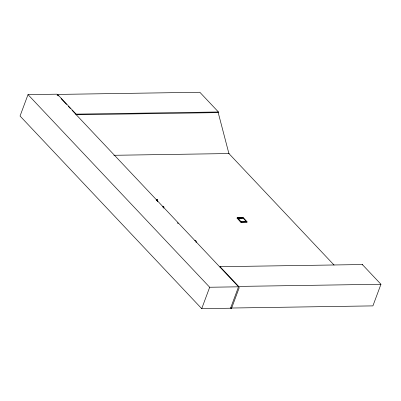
<?xml version="1.0" encoding="UTF-8"?>
<svg xmlns="http://www.w3.org/2000/svg" width="401" height="401" viewBox="0 0 401 401"><rect width="100%" height="100%" fill="white"/><g stroke="black" fill="none" stroke-linecap="round" stroke-linejoin="round"><path stroke-width="0.6" d="M58.546 95.974L56.857 94.185L28.01 94.621L20.05 116.024L201.718 308.655L230.565 308.219L238.675 286.414L220.079 266.695L219.928 267.096M57.132 95.568L57.564 94.42L199.838 92.27L218.435 111.984L218.204 112.611L228.906 153.553L334.068 265.066M57.564 94.42L76.16 114.14L75.924 114.761L218.204 112.611M201.718 308.655L209.678 287.251L28.01 94.621M237.046 218.064L243.227 217.793L247.031 222.079L240.916 222.174L237.046 218.064L243.227 217.793M247.096 221.903L240.981 222.054L237.387 217.999L243.166 217.913L247.031 222.079M240.916 222.174L241.046 221.878L246.821 221.788L243.096 218.089L237.322 218.179M239.297 287.507L231.402 308.73L230.75 308.038M362.203 264.946L362.354 264.545L220.079 266.695M362.354 264.545L380.95 284.264L372.905 305.888L230.63 308.038M76.16 114.14L218.435 111.984M113.849 155.292L229.237 153.548M238.675 286.414L380.95 284.264M209.678 287.251L238.525 286.815L72.045 110.285M237.387 217.999L241.046 221.878M237.111 217.888L240.981 221.994M61.077 98.656L66.561 104.471M68.245 106.26L70.355 108.496M156.385 200.435A1.268 0.607 -85 0 1 157.272 199.663A1.268 0.607 -85 0 1 157.408 201.487M156.455 200.44A1.268 0.607 -85 0 1 157.342 199.668A1.268 0.607 -85 0 1 157.478 201.492M162.731 207.162A1.268 0.607 -85 0 1 163.618 206.39A1.268 0.607 -85 0 1 163.753 208.214M177.693 222.921A2.381 1.043 20.4 0 1 178.074 223.252M177.668 222.991A2.381 1.043 20.4 0 1 178.044 223.322M194.746 240.405A1.268 1.033 67.1 0 1 196.034 242.48"/></g></svg>
